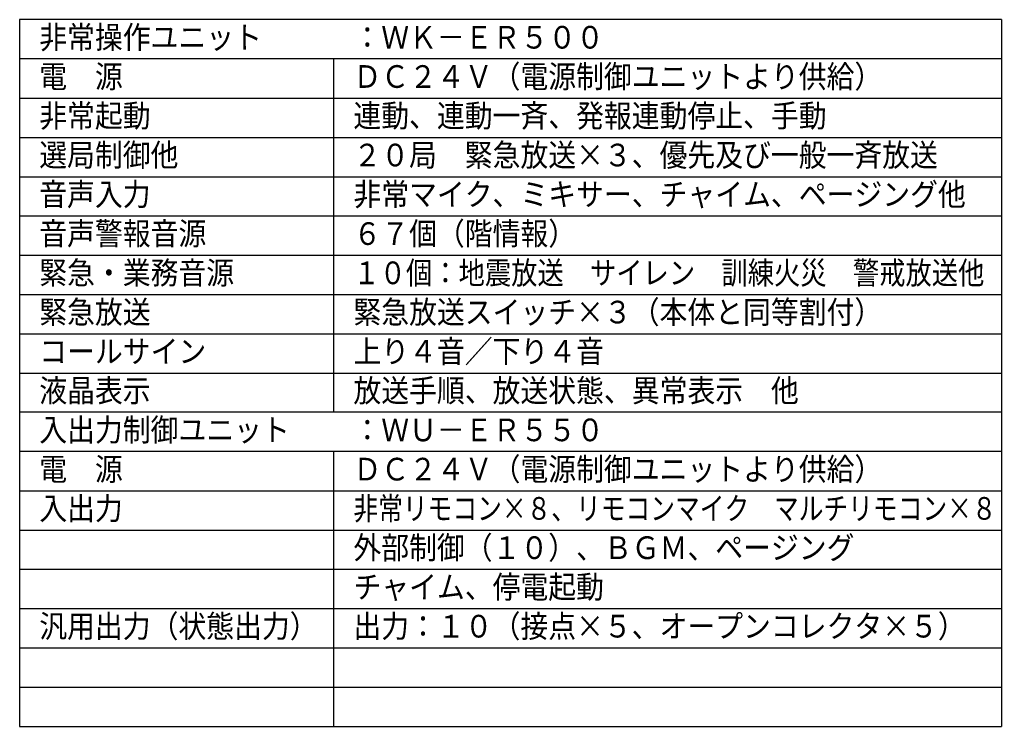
# Model space of a CAD drawing. Units: millimetres, scale not verified. Extents: x -62 to 63, y -116 to 117.
# Drawn here: x -62.5 to 62.5, y -116.4 to -26.4 of the extents above; entities that cross this region are included whole.
import ezdxf
from ezdxf.enums import TextEntityAlignment as Align

# ---------------------------------------------------------------- set-up
doc = ezdxf.new("R2010")
doc.units = ezdxf.units.MM
doc.header["$LTSCALE"] = 0.391807
doc.layers.add('0-0_MOJI1', color=2, linetype='Continuous')
doc.layers.add('0-3_WAKU', color=3, linetype='Continuous')
doc.styles.add('ＭＳ ゴシック', font='')
doc.styles.get('ＭＳ ゴシック').set_extended_font_data('MS Gothic')

msp = doc.modelspace()

# ---------------------------------------------------------------- linework, layer by layer
at = {"layer": '0-3_WAKU', "color": 4}
for p, q in [((62.5, -26.3667), (-62.5, -26.3667)), ((-62.5, -26.3667), (-62.5, -76.3667)), ((62.5, -26.3667), (62.5, -116.3667)), ((62.5, -31.3667), (-62.5, -31.3667)), ((-22.5, -76.3667), (-22.5, -31.3667)), ((62.5, -76.3667), (-62.5, -76.3667)), ((-62.5, -76.3667), (-62.5, -116.3667)), ((62.5, -81.3667), (-62.5, -81.3667)), ((-22.5, -116.3667), (-22.5, -81.3667)), ((-62.5, -116.3667), (62.5, -116.3667))]:
    msp.add_line(p, q, dxfattribs=at)
at = {"layer": '0-3_WAKU', "color": 1}
for p, q in [((-62.5, -36.3667), (62.5, -36.3667)), ((-62.5, -41.3667), (62.5, -41.3667)), ((-62.5, -46.3667), (62.5, -46.3667)), ((-62.5, -51.3667), (62.5, -51.3667)), ((-62.5, -56.3667), (62.5, -56.3667)), ((-62.5, -61.3667), (62.5, -61.3667)), ((-62.5, -66.3667), (62.5, -66.3667)), ((-62.5, -71.3667), (62.5, -71.3667)), ((-62.5, -86.3667), (62.5, -86.3667)), ((-62.5, -91.3667), (62.5, -91.3667)), ((-62.5, -96.3667), (62.5, -96.3667)), ((-62.5, -101.3667), (62.5, -101.3667)), ((-62.5, -106.3667), (62.5, -106.3667)), ((-62.5, -111.3667), (62.5, -111.3667))]:
    msp.add_line(p, q, dxfattribs=at)

# ---------------------------------------------------------------- texts
at = {"layer": '0-0_MOJI1', "style": 'ＭＳ ゴシック'}
for s, width, p in [('非常操作ユニット', 0.9, (-60, -30.9218)), ('：ＷＫ－ＥＲ５００', 0.9, (-20, -30.9218)), ('電\u3000源', 0.9, (-60, -35.9218)), ('ＤＣ２４Ｖ（電源制御ユニットより供給）', 0.9, (-20, -35.9218)), ('非常起動', 0.9, (-60, -40.9218)), ('連動、連動一斉、発報連動停止、手動', 0.9, (-20, -40.9218)), ('選局制御他', 0.9, (-60, -45.9218)), ('２０局\u3000緊急放送×３、優先及び一般一斉放送', 0.9, (-20, -45.9218)), ('音声入力', 0.9, (-60, -50.9218)), ('非常マイク、ミキサー、チャイム、ページング他', 0.9, (-20, -50.9218)), ('音声警報音源', 0.9, (-60, -55.9218)), ('６７個（階情報）', 0.9, (-20, -55.9218)), ('緊急・業務音源', 0.9, (-60, -60.9218)), ('１０個：地震放送\u3000サイレン\u3000訓練火災\u3000警戒放送他', 0.85, (-20, -60.9218)), ('緊急放送', 0.9, (-60, -65.9218)), ('緊急放送スイッチ×３（本体と同等割付）', 0.9, (-20, -65.9218)), ('コールサイン', 0.9, (-60, -70.9218)), ('上り４音／下り４音', 0.9, (-20, -70.9218)), ('液晶表示', 0.9, (-60, -75.9218)), ('放送手順、放送状態、異常表示\u3000他', 0.9, (-20, -75.9218)), ('入出力制御ユニット', 0.9, (-60, -80.9218)), ('：ＷＵ－ＥＲ５５０', 0.9, (-20, -80.9218)), ('電\u3000源', 0.9, (-60, -85.9218)), ('ＤＣ２４Ｖ（電源制御ユニットより供給）', 0.9, (-20, -85.9218)), ('入出力', 0.9, (-60, -90.9218)), ('非常リモコン×８、リモコンマイク\u3000マルチリモコン×８', 0.8, (-20, -90.9218)), ('外部制御（１０）、ＢＧＭ、ページング', 0.9, (-20, -95.9218)), ('チャイム、停電起動', 0.9, (-20, -100.9218)), ('汎用出力（状態出力）', 0.9, (-60, -105.9218)), ('出力：１０（接点×５、オープンコレクタ×５）', 0.9, (-20, -105.9218))]:
    msp.add_text(s, height=2.887, dxfattribs=dict(at, width=width)).set_placement(p, align=Align.BOTTOM_LEFT)

doc.saveas('drawing.dxf')
